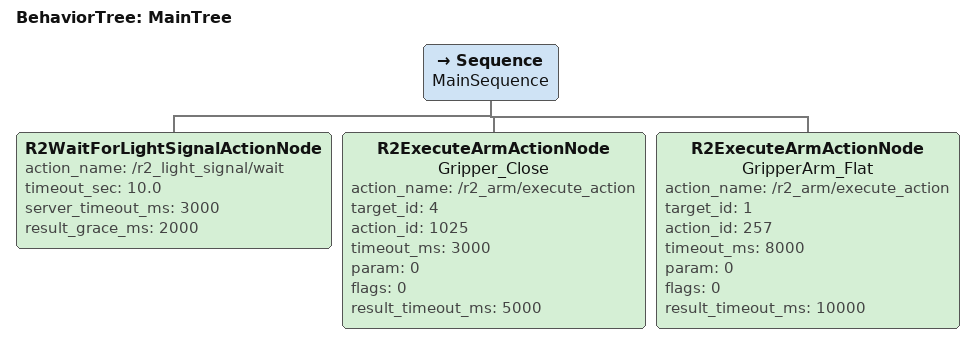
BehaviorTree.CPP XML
<root BTCPP_format="4" main_tree_to_execute="MainTree">
  <BehaviorTree ID="MainTree">

    <Sequence name="MainSequence">

      <R2WaitForLightSignalActionNode
        action_name="/r2_light_signal/wait"
        timeout_sec="10.0"
        server_timeout_ms="3000"
        result_grace_ms="2000" />

      <R2ExecuteArmActionNode
        name="Gripper_Close"
        action_name="/r2_arm/execute_action"
        target_id="4"
        action_id="1025"
        timeout_ms="3000"
        param="0"
        flags="0"
        result_timeout_ms="5000" />

      <R2ExecuteArmActionNode
        name="GripperArm_Flat"
        action_name="/r2_arm/execute_action"
        target_id="1"
        action_id="257"
        timeout_ms="8000"
        param="0"
        flags="0"
        result_timeout_ms="10000" />

    </Sequence>

  </BehaviorTree>
</root>
